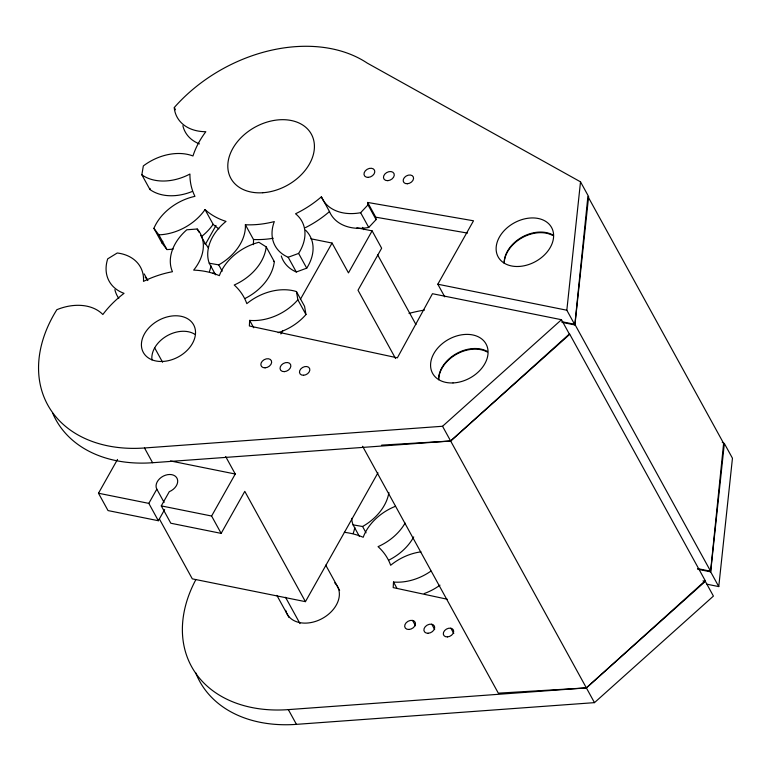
<?xml version="1.0" encoding="UTF-8"?>
<svg xmlns="http://www.w3.org/2000/svg" width="771" height="771" viewBox="0 0 771 771"><rect width="100%" height="100%" fill="white"/><g stroke="black" fill="none" stroke-linecap="round" stroke-linejoin="round"><path stroke-width="1.16" d="M152.6 462.725L144.495 447.98A137.749 99.748 -28.8 0 1 56.852 309.701A45.913 33.249 -28.8 0 1 102.851 314.52A86.082 62.335 -28.8 0 1 124.035 293.346A45.913 33.249 -28.8 0 1 107.699 258.863L117.25 252.994A45.913 33.249 -28.8 0 1 143.483 281.386A86.082 62.335 -28.8 0 1 172.463 271.72A45.913 33.249 -28.8 0 1 186.804 229.787L197.212 229.006A45.913 33.249 -28.8 0 1 193.666 270.11A86.082 62.335 -28.8 0 1 219.359 275.652A45.913 33.249 -28.8 0 1 258.902 242.287L266.197 246.884A45.913 33.249 -28.8 0 1 234.22 285.01A86.082 62.335 -28.8 0 1 246.826 303.639A45.913 33.249 -28.8 0 1 296.459 291.583L297.857 299.803A45.913 33.249 -28.8 0 1 249.659 320.389L249.37 325.979L397.364 357.84L432.464 293.712L561.481 319.714L569.586 334.46L450.64 441.002L152.6 462.725A137.749 99.748 -28.8 0 1 52.727 413.266M430.931 571.109A45.913 33.249 -28.8 0 1 393.499 582.028L393.2 587.608L447.238 599.24M710.611 571.224L574.877 324.34L587.888 196.441L723.622 443.335L710.611 571.224L697.707 568.632M562.03 322.355L574.925 324.957L566.83 310.221L580.515 181.84L367.247 63.097A137.749 99.748 -28.8 0 0 174.362 107.429L175.383 109.781M574.925 324.957L588.62 196.586L580.515 181.84M707.036 584.225L718.765 586.586L710.66 571.851L724.345 443.479L722.244 442.303M718.765 586.586L732.45 458.215L724.345 443.479M191.95 191.594A45.913 33.249 -28.8 0 1 149.95 189.531L141.845 174.795L143.339 165.929A45.913 33.249 -28.8 0 1 192.962 155.973A86.082 62.335 -28.8 0 1 205.828 131.706A45.913 33.249 -28.8 0 1 174.227 107.67M149.95 189.531L150.094 188.432M205.414 244.291L216.005 225.479M164.637 509.554L158.354 520.724L108.027 510.575L98.486 493.238L117.52 459.42M158.354 520.724L148.822 503.376L156.821 489.161A11.478 8.317 -28.8 0 1 163.385 476.073A11.478 8.317 -28.8 0 1 177.291 478.868A11.478 8.317 -28.8 0 1 169.283 491.676L161.284 505.892L170.815 523.23L221.152 533.378L244.792 491.358L305.432 601.659L377.954 472.806M280.895 333.968L282.658 330.836M300.305 299.485L332.07 243.058L310.858 238.779M221.152 533.378L211.611 516.03L235.261 474.02L225.652 456.528M356.896 227.802L372.114 230.866L348.463 272.886L332.07 243.058M444.761 296.854L437.812 284.22L473.51 220.785L367.642 202.445L367.998 204.864L376.103 219.6L368.74 227.445A45.913 33.249 -28.8 0 1 329.487 211.553L321.382 196.817A86.082 62.335 -28.8 0 1 295.553 213.779A45.913 33.249 -28.8 0 1 298.618 253.418L306.723 268.163L296.295 271.99A45.913 33.249 -28.8 0 1 281.27 255.972M367.998 204.864L360.635 212.709A45.913 33.249 -28.8 0 1 321.382 196.817M144.495 447.98L442.544 426.267L561.481 319.714M195.661 672.697A137.749 99.748 -28.8 0 0 296.44 724.355L594.48 702.641L713.416 596.089L705.311 581.353L586.374 687.896L288.335 709.619A137.749 99.748 -28.8 0 1 195.853 579.647M298.618 253.418L288.19 257.254A45.913 33.249 -28.8 0 1 274.312 221.585A86.082 62.335 -28.8 0 1 245.371 224.756A45.913 33.249 -28.8 0 1 218.723 264.867L222.202 271.19M381.635 445.137L450.64 441.002L569.528 333.833L705.263 580.727L586.374 687.896L498.326 693.168L362.592 446.274M204.672 243.771L205.317 243.742A45.913 33.249 -28.8 0 1 208.16 247.703M218.723 264.867L209.23 263.219A45.913 33.249 -28.8 0 1 226.019 221.402A86.082 62.335 -28.8 0 1 205.028 209.577A45.913 33.249 -28.8 0 1 158.845 234.837L153.901 228.341A45.913 33.249 -28.8 0 1 194.947 196.345A86.082 62.335 -28.8 0 1 189.926 174.034A45.913 33.249 -28.8 0 1 141.845 174.795M366.032 532.819L362.563 526.506L353.06 524.858A45.913 33.249 -28.8 0 1 351.643 518.353M367.642 202.445L375.747 217.181L467.496 233.083M437.812 284.22L566.83 310.221M561.972 321.738L574.877 324.34M170.449 460.952L235.261 474.02M697.755 569.249L710.66 571.851M702.969 580.871L705.311 581.353M98.486 493.238L148.822 503.376M161.284 505.892L211.611 516.03M305.432 601.659L192.307 578.857L159.395 518.979M273.426 261.012L274.303 261.62A45.913 33.249 -28.8 0 1 245.323 298.329M173.205 248.994A45.913 33.249 -28.8 0 1 166.95 249.573L162.006 243.077L153.901 228.341M372.114 230.866L381.645 248.214L358.004 290.224L395.542 358.505M360.635 212.709L368.74 227.445M362.543 227.378L363.767 229.642M377.617 254.806L415.964 324.581M442.544 426.267L594.48 702.641M288.19 257.254L296.295 271.99M296.459 291.583L304.564 306.318L305.962 314.549A45.913 33.249 -28.8 0 1 278.158 332.667M297.857 299.803L305.962 314.549M266.197 246.884L274.303 261.62M245.371 224.756L253.476 239.502A45.913 33.249 -28.8 0 1 253.293 244.686M450.881 628.211L453.772 633.483M205.028 209.577L213.133 224.313A86.082 62.335 -28.8 0 0 218.868 228.842M431.77 624.231L434.661 629.493M249.659 320.389L253.717 327.762M393.499 582.028L396.969 588.34M412.562 620.424L415.453 625.695M197.212 229.006L198.947 232.158M200.682 235.319L205.317 243.742M209.23 263.219L215.591 274.804M353.06 524.858L359.431 536.443M158.845 234.837L166.95 249.573M325.738 565.133L339.625 590.403M144.187 273.907L147.656 280.22M154.682 347.856L162.594 362.245M285.521 597.274L299.986 623.594M276.876 595.376L289.029 617.484M288.335 709.619L296.44 724.355M156.821 489.161L164.107 502.422M375.747 217.181L376.103 219.6M439.99 585.16A45.913 33.249 -28.8 0 1 424.233 593.545M413.719 536.905A45.913 33.249 -28.8 0 1 389.153 559.958M354.795 527.47A45.913 33.249 -28.8 0 1 353.263 533.185M408.996 313.392A137.749 99.748 -28.8 0 1 424.484 310.058M388.892 492.486A45.913 33.249 -28.8 0 1 362.563 526.506M344.358 532.308A86.082 62.335 -28.8 0 1 363.199 537.281A45.913 33.249 -28.8 0 1 395.378 506.325M405.093 523.095A45.913 33.249 -28.8 0 1 378.05 546.649A86.082 62.335 -28.8 0 1 390.666 565.268A45.913 33.249 -28.8 0 1 420.976 551.843M334.691 582.818A28.7 20.778 -28.8 0 1 322.625 618.303A28.7 20.778 -28.8 0 1 285.704 610.324M305.518 230.153A45.913 33.249 -28.8 0 1 306.723 268.163M329.487 211.553A86.082 62.335 -28.8 0 1 305.393 227.657M273.252 238.268A86.082 62.335 -28.8 0 1 253.476 239.502M199.448 143.898A45.913 33.249 -28.8 0 1 182.862 125.683M162.006 243.077A45.913 33.249 -28.8 0 1 162.787 241.323M213.133 224.313A45.913 33.249 -28.8 0 1 201.857 236.283M504.215 263.306A30.493 22.08 -28.8 0 1 521.736 237.94A30.493 22.08 -28.8 0 1 552.826 235.541M118.801 298.358A45.913 33.249 -28.8 0 1 114.86 289.636M145.112 277.068A45.913 33.249 -28.8 0 1 147.781 280.538M210.965 265.831A45.913 33.249 -28.8 0 1 209.433 271.546M438.67 379.756A30.493 22.08 -28.8 0 1 456.191 354.4A30.493 22.08 -28.8 0 1 487.282 352M438.612 379.139A30.493 22.08 -28.8 0 1 456.143 353.773A30.493 22.08 -28.8 0 1 487.224 351.374M504.157 262.68A30.493 22.08 -28.8 0 1 521.688 237.323A30.493 22.08 -28.8 0 1 552.768 234.924M212.594 273.271A28.7 20.778 -28.8 0 1 214.54 273.136M151.954 359.941A26.397 19.121 -28.8 0 1 166.353 336.214A26.397 19.121 -28.8 0 1 194.803 334.277M428.146 633.27A5.744 4.154 -28.8 0 0 434.449 626.197A5.744 4.154 -28.8 0 0 425.284 626.65A5.744 4.154 -28.8 0 0 428.146 633.27M408.938 629.473A5.744 4.154 -28.8 0 0 415.241 622.399A5.744 4.154 -28.8 0 0 406.076 622.852A5.744 4.154 -28.8 0 0 408.938 629.473M447.402 636.904A5.513 3.99 -28.8 0 0 453.444 630.109A5.513 3.99 -28.8 0 0 444.645 630.543A5.513 3.99 -28.8 0 0 447.402 636.904M518.546 266.477A30.493 22.08 -28.8 0 0 552.325 229.054A30.493 22.08 -28.8 0 0 503.733 231.117A30.493 22.08 -28.8 0 0 518.546 266.477M262.766 192.74A45.913 33.249 -28.8 0 0 312.091 135.609A45.913 33.249 -28.8 0 0 238.48 140.447A45.913 33.249 -28.8 0 0 262.766 192.74M387.842 180.655A5.744 4.154 -28.8 0 0 394 173.514A5.744 4.154 -28.8 0 0 384.806 174.111A5.744 4.154 -28.8 0 0 387.842 180.655M368.345 177.369A5.744 4.154 -28.8 0 0 374.513 170.227A5.744 4.154 -28.8 0 0 365.309 170.834A5.744 4.154 -28.8 0 0 368.345 177.369M407.367 183.749A5.513 3.99 -28.8 0 0 413.295 176.896A5.513 3.99 -28.8 0 0 404.457 177.475A5.513 3.99 -28.8 0 0 407.367 183.749M453.001 382.936A30.493 22.08 -28.8 0 0 486.78 345.514A30.493 22.08 -28.8 0 0 438.188 347.567A30.493 22.08 -28.8 0 0 453.001 382.936M162.18 361.474A28.7 20.778 -28.8 0 0 194.417 326.499A28.7 20.778 -28.8 0 0 148.822 327.916A28.7 20.778 -28.8 0 0 162.18 361.474M284.316 371.641A5.744 4.154 -28.8 0 0 290.609 364.567A5.744 4.154 -28.8 0 0 281.444 365.02A5.744 4.154 -28.8 0 0 284.316 371.641M265.108 367.834A5.744 4.154 -28.8 0 0 271.402 360.761A5.744 4.154 -28.8 0 0 262.246 361.214A5.744 4.154 -28.8 0 0 265.108 367.834M303.562 375.265A5.513 3.99 -28.8 0 0 309.614 368.471A5.513 3.99 -28.8 0 0 300.815 368.904A5.513 3.99 -28.8 0 0 303.562 375.265"/></g></svg>
